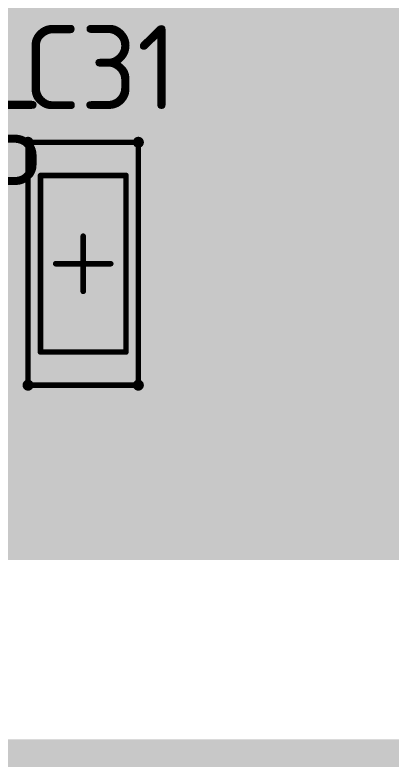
# Model space of a CAD drawing. Header units: inches. Extents: x 0 to 220, y 0 to 115.
# Drawn here: x 145.96 to 152.8, y -0.25 to 13.37 of the extents above; entities that cross this region are included whole.
import ezdxf

# ---------------------------------------------------------------- set-up
doc = ezdxf.new("R2010")
doc.units = ezdxf.units.IN
for name, color, linetype in [('Bottom Layer- Bottom', 5, 'Continuous'), ('Keep-Out Layer- Board', 6, 'Continuous'), ('Mechanical 13', 56, 'Continuous'), ('Mechanical 15', 56, 'Continuous'), ('Top Layer- Top', 1, 'Continuous'), ('Top Overlay- Top Silk', 2, 'Continuous'), ('Top Paste- Top Paste', 8, 'Continuous'), ('Top Solder- Top Mask', 216, 'Continuous')]:
    doc.layers.add(name, color=color, linetype=linetype)
doc.styles.add('GOST type B', font='', dxfattribs={"height": 0.2})
doc.styles.get('GOST type B').set_extended_font_data('GOST type B')

# ---------------------------------------------------------------- blocks, each defined once
blk = doc.blocks.new('CAP__1206_181')
at = {"layer": 'Top Layer- Top'}
for points in [[(-2, -0.8), (-2, 0.8), (-1, 0.8), (-1, -0.8)], [(1, -0.8), (1, 0.8), (2, 0.8), (2, -0.8)]]:
    blk.add_hatch(color=7, dxfattribs=at).paths.add_polyline_path(points)
at = {"layer": 'Top Paste- Top Paste'}
for points in [[(-2, -0.8), (-2, 0.8), (-1, 0.8), (-1, -0.8)], [(1, -0.8), (1, 0.8), (2, 0.8), (2, -0.8)]]:
    blk.add_hatch(color=7, dxfattribs=at).paths.add_polyline_path(points)
at = {"layer": 'Top Solder- Top Mask'}
for points in [[(-2.102, -0.902), (-2.102, 0.902), (-0.898, 0.902), (-0.898, -0.902)], [(0.898, -0.902), (0.898, 0.902), (2.102, 0.902), (2.102, -0.902)]]:
    blk.add_hatch(color=7, dxfattribs=at).paths.add_polyline_path(points)
at = {"layer": 'Mechanical 13'}
for points in [[(-1.6, 0.775, 0.1, 0.1, 0), (1.6, 0.775, 0.1, 0.1, 0)], [(-1.6, 0.775, 0.1, 0.1, 0), (-1.6, -0.775, 0.1, 0.1, 0)], [(1.6, 0.775, 0.1, 0.1, 0), (1.6, -0.775, 0.1, 0.1, 0)], [(-1.6, -0.775, 0.1, 0.1, 0), (1.6, -0.775, 0.1, 0.1, 0)]]:
    blk.add_lwpolyline(points, format="xyseb", dxfattribs=at)
for points in [[(-1.625, 0.775, 0.05, 0.05, 1), (-1.575, 0.775, 0.05, 0.05, 1)], [(-1.625, 0.775, 0.05, 0.05, 1), (-1.575, 0.775, 0.05, 0.05, 1)], [(1.575, 0.775, 0.05, 0.05, 1), (1.625, 0.775, 0.05, 0.05, 1)], [(1.575, 0.775, 0.05, 0.05, 1), (1.625, 0.775, 0.05, 0.05, 1)], [(-1.625, -0.775, 0.05, 0.05, 1), (-1.575, -0.775, 0.05, 0.05, 1)], [(-1.625, -0.775, 0.05, 0.05, 1), (-1.575, -0.775, 0.05, 0.05, 1)], [(1.575, -0.775, 0.05, 0.05, 1), (1.625, -0.775, 0.05, 0.05, 1)], [(1.575, -0.775, 0.05, 0.05, 1), (1.625, -0.775, 0.05, 0.05, 1)]]:
    blk.add_lwpolyline(points, format="xyseb", close=True, dxfattribs=at)
at = {"layer": 'Mechanical 15'}
for points in [[(-2.2, 1, 0.1, 0.1, 0), (-2.2, -1, 0.1, 0.1, 0)], [(-2.2, 1, 0.1, 0.1, 0), (2.2, 1, 0.1, 0.1, 0)], [(2.2, 1, 0.1, 0.1, 0), (2.2, -1, 0.1, 0.1, 0)], [(0, 0.5, 0.1, 0.1, 0), (0, -0.5, 0.1, 0.1, 0)], [(-0.5, 0, 0.1, 0.1, 0), (0.5, 0, 0.1, 0.1, 0)], [(-2.2, -1, 0.1, 0.1, 0), (2.2, -1, 0.1, 0.1, 0)]]:
    blk.add_lwpolyline(points, format="xyseb", dxfattribs=at)
for points in [[(-2.225, 1, 0.05, 0.05, 1), (-2.175, 1, 0.05, 0.05, 1)], [(-2.225, 1, 0.05, 0.05, 1), (-2.175, 1, 0.05, 0.05, 1)], [(2.175, 1, 0.05, 0.05, 1), (2.225, 1, 0.05, 0.05, 1)], [(2.175, 1, 0.05, 0.05, 1), (2.225, 1, 0.05, 0.05, 1)], [(-0.025, 0.5, 0.05, 0.05, 1), (0.025, 0.5, 0.05, 0.05, 1)], [(-0.525, 0, 0.05, 0.05, 1), (-0.475, 0, 0.05, 0.05, 1)], [(0.475, 0, 0.05, 0.05, 1), (0.525, 0, 0.05, 0.05, 1)], [(-0.025, -0.5, 0.05, 0.05, 1), (0.025, -0.5, 0.05, 0.05, 1)], [(-2.225, -1, 0.05, 0.05, 1), (-2.175, -1, 0.05, 0.05, 1)], [(-2.225, -1, 0.05, 0.05, 1), (-2.175, -1, 0.05, 0.05, 1)], [(2.175, -1, 0.05, 0.05, 1), (2.225, -1, 0.05, 0.05, 1)], [(2.175, -1, 0.05, 0.05, 1), (2.225, -1, 0.05, 0.05, 1)]]:
    blk.add_lwpolyline(points, format="xyseb", close=True, dxfattribs=at)
at = {"layer": 'Top Overlay- Top Silk'}
for points in [[(-2.2, 1, 0.2, 0.2, 0), (2.2, 1, 0.2, 0.2, 0)], [(-2.2, 1, 0.2, 0.2, 0), (-2.2, -1, 0.2, 0.2, 0)], [(2.2, 1, 0.2, 0.2, 0), (2.2, -1, 0.2, 0.2, 0)], [(-2.2, -1, 0.2, 0.2, 0), (2.2, -1, 0.2, 0.2, 0)]]:
    blk.add_lwpolyline(points, format="xyseb", dxfattribs=at)
for points in [[(-2.25, 1, 0.1, 0.1, 1), (-2.15, 1, 0.1, 0.1, 1)], [(-2.25, 1, 0.1, 0.1, 1), (-2.15, 1, 0.1, 0.1, 1)], [(2.15, 1, 0.1, 0.1, 1), (2.25, 1, 0.1, 0.1, 1)], [(2.15, 1, 0.1, 0.1, 1), (2.25, 1, 0.1, 0.1, 1)], [(-2.25, -1, 0.1, 0.1, 1), (-2.15, -1, 0.1, 0.1, 1)], [(-2.25, -1, 0.1, 0.1, 1), (-2.15, -1, 0.1, 0.1, 1)], [(2.15, -1, 0.1, 0.1, 1), (2.25, -1, 0.1, 0.1, 1)], [(2.15, -1, 0.1, 0.1, 1), (2.25, -1, 0.1, 0.1, 1)]]:
    blk.add_lwpolyline(points, format="xyseb", close=True, dxfattribs=at)

msp = doc.modelspace()

# ---------------------------------------------------------------- hatches: boundary and pattern name
at = {"layer": 'Bottom Layer- Bottom'}
msp.add_hatch(color=7, dxfattribs=at).paths.add_polyline_path([(133.75, 3.5), (160.25, 3.5), (160.25, 12), (133.75, 12)])
at = {"layer": 'Top Layer- Top'}
msp.add_hatch(color=1, dxfattribs=at).paths.add_polyline_path([(155.457, 9.925), (155.457, 15.4), (141.025, 15.4), (141.025, 10.717), (141.017, 10.709), (141.026, 10.7), (141.8, 10.7), (141.8, 10.065), (141.94, 9.925)])

# ---------------------------------------------------------------- linework, layer by layer
at = {"layer": 'Keep-Out Layer- Board'}
for points in [[(0, 0, 0.5, 0.5, 0), (220, 0, 0.5, 0.5, 0)], [(0, 0, 0.127, 0.127, 0), (220, 0, 0.127, 0.127, 0)]]:
    msp.add_lwpolyline(points, format="xyseb", dxfattribs=at)
at = {"layer": 'Top Layer- Top'}
for points in [[(146.508, 6.975, 0.254, 0.254, 0), (146.9, 7.367, 0.254, 0.254, 0)], [(146.9, 7.367, 0.254, 0.254, 0), (147.2, 7.367, 0.254, 0.254, 0)], [(144.3, 6.975, 0.254, 0.254, 0), (146.508, 6.975, 0.254, 0.254, 0)]]:
    msp.add_lwpolyline(points, format="xyseb", dxfattribs=at)
for points in [[(146.837, 7.367, 0.127, 0.127, 1), (146.964, 7.367, 0.127, 0.127, 1)], [(146.837, 7.367, 0.127, 0.127, 1), (146.964, 7.367, 0.127, 0.127, 1)], [(147.137, 7.367, 0.127, 0.127, 1), (147.264, 7.367, 0.127, 0.127, 1)], [(146.445, 6.975, 0.127, 0.127, 1), (146.572, 6.975, 0.127, 0.127, 1)], [(146.445, 6.975, 0.127, 0.127, 1), (146.572, 6.975, 0.127, 0.127, 1)]]:
    msp.add_lwpolyline(points, format="xyseb", close=True, dxfattribs=at)

# ---------------------------------------------------------------- block references
at = {"rotation": 90}
msp.add_blockref('CAP__1206_181', (147.2, 8.867), dxfattribs=at)

# ---------------------------------------------------------------- texts
at = {"layer": 'Top Overlay- Top Silk', "style": 'GOST type B'}
for s, p in [('C31', (146.108, 11.666)), ('C35', (143.365, 10.295))]:
    msp.add_text(s, height=1.524, dxfattribs=at).set_placement(p)

doc.saveas('drawing.dxf')
